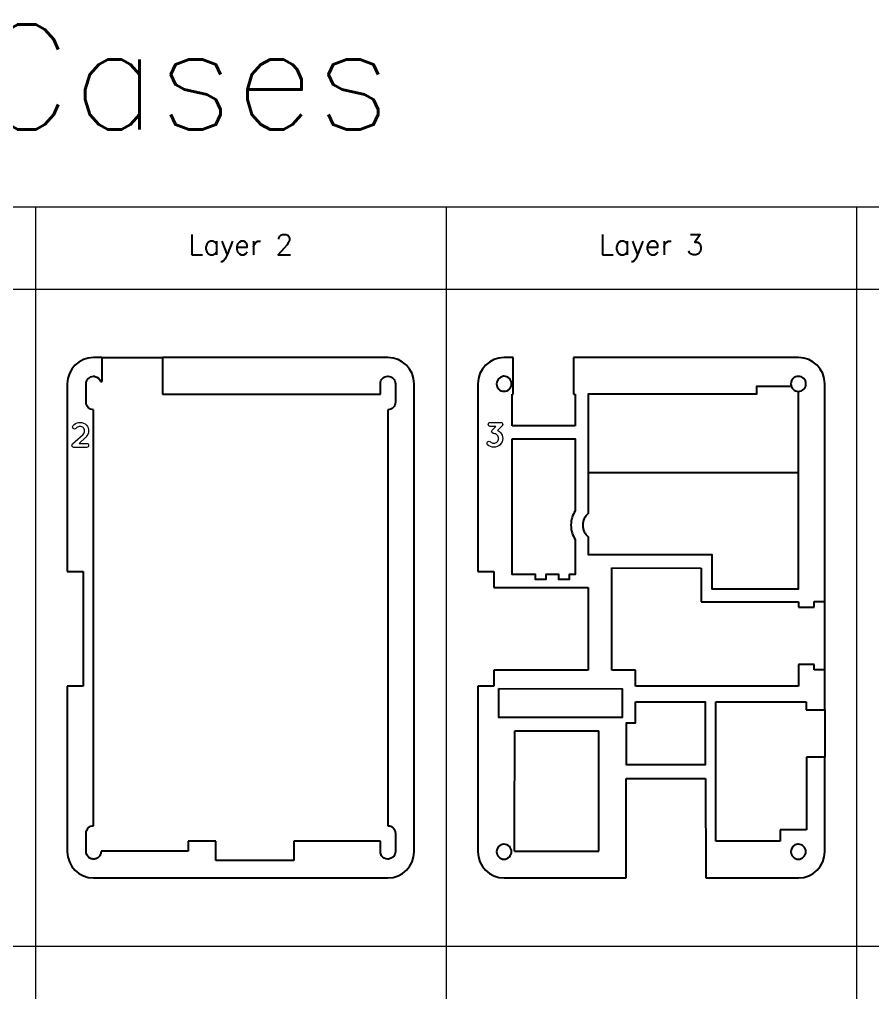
# Model space of a CAD drawing. Header units: millimetres. Extents: x -1309 to 1857, y -1546 to 39.
# Drawn here: x 168.8 to 331.2, y -149.4 to 35.7 of the extents above; entities that cross this region are included whole.
import ezdxf

# ---------------------------------------------------------------- set-up
doc = ezdxf.new("R2010")
doc.units = ezdxf.units.MM
doc.header["$LTSCALE"] = 0.5
doc.layers.get('0').update_dxf_attribs({"lineweight": 18})
for name, color, linetype in [('Cutting', 102, 'Continuous'), ('Etching', 10, 'Continuous'), ('Material entfernen', 2, 'Continuous')]:
    doc.layers.add(name, color=color, linetype=linetype)
doc.styles.add('Annotative', font='romans.shx')
doc.styles.add('Symbol-Abbreviation', font='txt.shx', dxfattribs={"height": 100})

# ---------------------------------------------------------------- blocks, each defined once
blk = doc.blocks.new('block 8')
at = {"layer": 'Etching', "color": 1, "lineweight": 9, "true_color": 0xff0000}
blk.add_open_spline([(-88.13, 254.14), (-88.13, 254.14), (-89.57, 254.14), (-89.57, 254.14), (-89.57, 254.14), (-88.29, 255.3), (-88.29, 255.3), (-87.94, 255.62), (-87.75, 256.06), (-87.75, 256.5), (-87.75, 256.89), (-87.89, 257.29), (-88.17, 257.6), (-88.49, 257.95), (-88.94, 258.13), (-89.38, 258.13), (-89.77, 258.13), (-90.17, 257.99), (-90.47, 257.71), (-90.47, 257.71), (-90.68, 257.52), (-90.68, 257.52), (-90.84, 257.38), (-90.84, 257.15), (-90.71, 256.99), (-90.57, 256.84), (-90.33, 256.82), (-90.18, 256.97), (-90.18, 256.97), (-89.97, 257.16), (-89.97, 257.16), (-89.8, 257.3), (-89.59, 257.38), (-89.38, 257.38), (-89.14, 257.38), (-88.91, 257.29), (-88.73, 257.09), (-88.58, 256.92), (-88.51, 256.72), (-88.51, 256.5), (-88.51, 256.26), (-88.59, 256.03), (-88.79, 255.85), (-88.79, 255.85), (-90.8, 254.04), (-90.8, 254.04), (-90.94, 253.9), (-90.96, 253.67), (-90.82, 253.51), (-90.75, 253.43), (-90.64, 253.39), (-90.54, 253.39), (-90.54, 253.39), (-90.53, 253.39), (-90.53, 253.39), (-90.52, 253.39), (-90.52, 253.39), (-90.52, 253.39), (-90.52, 253.39), (-88.13, 253.39), (-88.13, 253.39), (-87.92, 253.39), (-87.75, 253.55), (-87.75, 253.76), (-87.75, 253.97), (-87.92, 254.14), (-88.13, 254.14)], degree=3, knots=[0, 0, 0, 0, 1, 1, 1, 2, 2, 2, 3, 3, 3, 4, 4, 4, 5, 5, 5, 6, 6, 6, 7, 7, 7, 8, 8, 8, 9, 9, 9, 10, 10, 10, 11, 11, 11, 12, 12, 12, 13, 13, 13, 14, 14, 14, 15, 15, 15, 16, 16, 16, 17, 17, 17, 18, 18, 18, 19, 19, 19, 20, 20, 20, 21, 21, 21, 22, 22, 22, 22], dxfattribs=at)
blk = doc.blocks.new('block 11')
at = {"layer": 'Etching', "color": 1, "lineweight": 9, "true_color": 0xff0000}
blk.add_open_spline([(-20.06, 256.6), (-20.06, 256.6), (-19.2, 257.48), (-19.2, 257.48), (-19.18, 257.51), (-19.16, 257.54), (-19.14, 257.57), (-19.11, 257.63), (-19.09, 257.69), (-19.09, 257.76), (-19.09, 257.97), (-19.26, 258.14), (-19.48, 258.14), (-19.48, 258.14), (-21.47, 258.14), (-21.47, 258.14), (-21.68, 258.14), (-21.85, 257.97), (-21.85, 257.76), (-21.85, 257.54), (-21.68, 257.37), (-21.47, 257.37), (-21.47, 257.37), (-20.38, 257.37), (-20.38, 257.37), (-20.38, 257.37), (-21.07, 256.67), (-21.07, 256.67), (-21.21, 256.51), (-21.21, 256.27), (-21.05, 256.13), (-21.05, 256.12), (-21.05, 256.12), (-21.05, 256.12), (-20.98, 256.04), (-20.88, 255.99), (-20.77, 256), (-20.53, 255.99), (-20.3, 255.91), (-20.13, 255.73), (-19.94, 255.55), (-19.86, 255.32), (-19.86, 255.08), (-19.86, 254.85), (-19.94, 254.62), (-20.13, 254.43), (-20.31, 254.26), (-20.54, 254.17), (-20.78, 254.17), (-21.01, 254.17), (-21.24, 254.26), (-21.42, 254.43), (-21.57, 254.58), (-21.81, 254.58), (-21.96, 254.43), (-22.11, 254.28), (-22.11, 254.04), (-21.96, 253.89), (-21.64, 253.57), (-21.2, 253.4), (-20.78, 253.4), (-20.78, 253.4), (-20.78, 253.4), (-20.78, 253.4), (-20.34, 253.4), (-19.91, 253.57), (-19.58, 253.89), (-19.25, 254.22), (-19.09, 254.66), (-19.09, 255.08), (-19.09, 255.51), (-19.25, 255.94), (-19.58, 256.27), (-19.72, 256.41), (-19.88, 256.52), (-20.06, 256.6)], degree=3, knots=[0, 0, 0, 0, 1, 1, 1, 2, 2, 2, 3, 3, 3, 4, 4, 4, 5, 5, 5, 6, 6, 6, 7, 7, 7, 8, 8, 8, 9, 9, 9, 10, 10, 10, 11, 11, 11, 12, 12, 12, 13, 13, 13, 14, 14, 14, 15, 15, 15, 16, 16, 16, 17, 17, 17, 18, 18, 18, 19, 19, 19, 20, 20, 20, 21, 21, 21, 22, 22, 22, 23, 23, 23, 24, 24, 24, 25, 25, 25, 25], dxfattribs=at)

msp = doc.modelspace()

# ---------------------------------------------------------------- linework, layer by layer
for p, q in [((0, 0), (718.75, 0)), ((171.88, 0), (171.88, -515.62)), ((250, 0), (250, -515.62)), ((328.12, 0), (328.12, -515.62)), ((0, -15.62), (718.75, -15.62)), ((0, -140.62), (718.75, -140.62))]:
    msp.add_line(p, q)
at = {"layer": 'Cutting'}
for p, q in [((279.06, -106.12), (279.06, -99.63)), ((279.06, -122.54), (279.06, -106.12)), ((263.06, -122.54), (279.06, -122.54))]:
    msp.add_line(p, q, dxfattribs=at)
for points in [[(184.69, -28.63), (196.05, -28.63)], [(322.07, -88.05), (322.07, -75.05)], [(260.07, -91.62), (283.51, -91.65), (283.51, -97.12), (279.08, -97.12), (279.07, -97.12), (263.07, -97.12), (260.07, -97.12), (260.07, -91.62)], [(286.06, -94.12), (299.32, -94.12), (299.33, -106.11), (284.32, -106.11), (284.32, -98.12), (286.06, -98.12), (286.06, -94.12)], [(322.06, -95.62), (322.07, -104.63)]]:
    msp.add_lwpolyline(points, dxfattribs=at)
for points in [[(182.94, -28.63), (180.19, -28.63), (177.94, -30.88), (177.94, -33.63)], [(184.56, -28.63), (184.56, -28.63), (182.94, -28.63), (182.94, -28.63)], [(184.56, -33.2), (184.56, -33.2), (184.56, -28.63), (184.56, -28.63)], [(225.34, -28.63), (225.34, -28.63), (196.05, -28.63), (196.05, -28.63)], [(196.05, -28.63), (196.05, -28.63), (196.05, -35.63), (196.05, -35.63)], [(225.93, -28.63), (225.93, -28.63), (225.34, -28.63), (225.34, -28.63)], [(238.93, -28.63), (238.93, -28.63), (225.93, -28.63), (225.93, -28.63)], [(243.93, -33.63), (243.93, -30.88), (241.68, -28.63), (238.93, -28.63)], [(261.07, -28.63), (258.32, -28.63), (256.07, -30.88), (256.07, -33.63)], [(262.8, -28.63), (262.8, -28.63), (261.07, -28.63), (261.07, -28.63)], [(262.8, -35.63), (262.8, -35.63), (262.8, -28.63), (262.8, -28.63)], [(317.07, -28.63), (317.07, -28.63), (274.27, -28.63), (274.27, -28.63)], [(274.27, -28.63), (274.27, -28.63), (274.27, -35.63), (274.27, -35.63)], [(322.07, -33.63), (322.07, -30.88), (319.82, -28.63), (317.07, -28.63)], [(181.63, -33.07), (181.66, -32.99), (181.71, -32.91), (181.76, -32.83)], [(181.76, -32.83), (181.81, -32.76), (181.87, -32.69), (181.94, -32.62)], [(181.94, -32.62), (182, -32.56), (182.07, -32.5), (182.15, -32.45)], [(182.15, -32.45), (182.19, -32.42), (182.22, -32.4), (182.26, -32.38)], [(182.26, -32.38), (182.3, -32.35), (182.34, -32.33), (182.39, -32.31)], [(182.39, -32.31), (182.56, -32.24), (182.74, -32.2), (182.94, -32.2)], [(182.94, -32.2), (182.94, -32.2), (183.19, -32.2), (183.19, -32.2)], [(183.19, -32.2), (183.19, -32.2), (183.19, -32.22), (183.19, -32.22)], [(183.19, -32.22), (183.72, -32.31), (184.14, -32.7), (184.29, -33.2)], [(184.29, -33.2), (184.29, -33.2), (184.56, -33.2), (184.56, -33.2)], [(177.94, -33.63), (177.94, -33.63), (177.94, -69.33), (177.94, -69.33)], [(181.52, -33.78), (181.52, -33.76), (181.52, -33.74), (181.52, -33.72)], [(181.52, -37.13), (181.52, -37.13), (181.52, -33.78), (181.52, -33.78)], [(237.51, -35.63), (237.51, -35.63), (237.51, -33.63), (237.51, -33.63)], [(240.36, -33.63), (240.36, -33.63), (240.36, -37.13), (240.36, -37.13)], [(243.93, -122.63), (243.93, -122.63), (243.93, -33.63), (243.93, -33.63)], [(256.07, -33.63), (256.07, -33.63), (256.07, -69.34), (256.07, -69.34)], [(322.07, -75.05), (322.07, -75.05), (322.07, -33.63), (322.07, -33.63)], [(196.05, -35.63), (196.05, -35.63), (225.34, -35.63), (225.34, -35.63)], [(225.34, -35.63), (225.34, -35.63), (225.93, -35.63), (225.93, -35.63)], [(225.93, -35.63), (225.93, -35.63), (237.51, -35.63), (237.51, -35.63)], [(262.57, -41.61), (262.57, -41.61), (262.57, -35.63), (262.57, -35.63)], [(262.57, -35.63), (262.57, -35.63), (262.8, -35.63), (262.8, -35.63)], [(274.27, -35.63), (274.27, -35.63), (274.56, -35.63), (274.56, -35.63)], [(274.56, -35.63), (274.56, -35.63), (274.56, -41.61), (274.56, -41.61)], [(182.94, -38.56), (182.15, -38.56), (181.52, -37.92), (181.52, -37.13)], [(182.94, -117.69), (182.94, -117.69), (182.94, -38.56), (182.94, -38.56)], [(240.36, -37.13), (240.36, -37.92), (239.72, -38.56), (238.93, -38.56)], [(238.93, -38.56), (238.93, -38.56), (238.93, -117.69), (238.93, -117.69)], [(274.56, -41.61), (274.56, -41.61), (262.57, -41.61), (262.57, -41.61)], [(177.94, -69.33), (177.94, -69.33), (180.94, -69.33), (180.94, -69.33)], [(180.94, -69.33), (180.94, -69.33), (180.95, -91.17), (180.95, -91.17)], [(256.07, -69.34), (256.07, -69.34), (259.07, -69.34), (259.07, -69.34)], [(259.07, -69.34), (259.07, -69.34), (259.07, -72.38), (259.07, -72.38)], [(281.55, -88.13), (281.55, -88.13), (281.55, -68.62), (281.55, -68.62)], [(281.55, -68.62), (281.55, -68.62), (281.57, -68.62), (281.57, -68.62)], [(281.57, -68.62), (281.57, -68.62), (281.57, -68.61), (281.57, -68.61)], [(281.57, -68.61), (281.57, -68.61), (298.57, -68.68), (298.57, -68.68)], [(298.57, -68.68), (298.57, -68.68), (298.57, -75.13), (298.57, -75.13)], [(259.07, -72.38), (259.07, -72.38), (277.06, -72.38), (277.06, -72.38)], [(277.06, -72.38), (277.06, -72.38), (277.06, -88.13), (277.06, -88.13)], [(298.57, -75.13), (298.57, -75.13), (317.07, -75.13), (317.07, -75.13)], [(317.07, -75.13), (317.07, -75.13), (317.07, -76.15), (317.07, -76.15)], [(320.07, -76.15), (320.07, -76.15), (320.07, -75.05), (320.07, -75.05)], [(320.07, -75.05), (320.07, -75.05), (322.07, -75.05), (322.07, -75.05)], [(317.07, -76.15), (317.07, -76.15), (320.07, -76.15), (320.07, -76.15)], [(277.06, -88.13), (277.06, -88.13), (259.07, -88.13), (259.07, -88.13)], [(259.07, -88.13), (259.07, -88.13), (259.07, -91.17), (259.07, -91.17)], [(286.07, -88.13), (286.07, -88.13), (281.55, -88.13), (281.55, -88.13)], [(286.07, -91.14), (286.07, -91.14), (286.07, -88.13), (286.07, -88.13)], [(320.07, -87.05), (320.07, -87.05), (317.07, -87.05), (317.07, -87.05)], [(317.07, -87.05), (317.07, -87.05), (317.07, -91.12), (317.07, -91.12)], [(320.07, -88.05), (320.07, -88.05), (320.07, -87.05), (320.07, -87.05)], [(322.07, -88.05), (322.07, -88.05), (320.07, -88.05), (320.07, -88.05)], [(322.06, -95.62), (322.06, -95.62), (322.07, -88.05), (322.07, -88.05)], [(180.95, -91.17), (180.95, -91.17), (177.94, -91.17), (177.94, -91.17)], [(177.94, -91.17), (177.94, -91.17), (177.94, -122.63), (177.94, -122.63)], [(259.07, -91.17), (259.07, -91.17), (256.07, -91.17), (256.07, -91.17)], [(256.07, -91.17), (256.07, -91.17), (256.07, -122.63), (256.07, -122.63)], [(317.07, -91.12), (317.07, -91.12), (286.07, -91.14), (286.07, -91.14)], [(301.31, -120.63), (301.31, -120.63), (301.31, -94.12), (301.31, -94.12)], [(301.31, -94.12), (301.31, -94.12), (318.56, -94.13), (318.56, -94.13)], [(318.56, -94.13), (318.56, -94.13), (318.56, -95.62), (318.56, -95.62)], [(318.56, -95.62), (318.56, -95.62), (318.57, -95.62), (318.57, -95.62)], [(318.57, -95.62), (318.57, -95.62), (318.57, -95.63), (318.57, -95.63)], [(318.57, -95.63), (318.57, -95.63), (322.06, -95.62), (322.06, -95.62)], [(263.06, -122.54), (263.06, -120.05), (263.07, -99.63), (263.07, -99.63)], [(263.07, -99.63), (263.07, -99.63), (279.07, -99.63), (279.07, -99.63)], [(322.07, -104.63), (322.07, -104.63), (318.57, -104.63), (318.57, -104.63)], [(318.57, -104.63), (318.57, -104.63), (318.57, -118.5), (318.57, -118.5)], [(322.07, -122.63), (322.07, -122.63), (322.07, -104.63), (322.07, -104.63)], [(284.31, -127.63), (284.31, -127.63), (284.31, -108.69), (284.31, -108.69)], [(284.31, -108.69), (284.31, -108.69), (299.38, -108.69), (299.38, -108.69)], [(299.38, -108.69), (299.38, -108.69), (299.41, -127.62), (299.41, -127.62)], [(181.52, -119.12), (181.52, -118.33), (182.15, -117.69), (182.94, -117.69)], [(238.93, -117.69), (239.72, -117.69), (240.36, -118.33), (240.36, -119.12)], [(181.52, -122.43), (181.52, -122.43), (181.52, -119.12), (181.52, -119.12)], [(240.36, -119.12), (240.36, -119.12), (240.36, -122.62), (240.36, -122.62)], [(318.57, -118.5), (318.57, -118.5), (313.56, -118.5), (313.56, -118.5)], [(313.56, -118.5), (313.56, -118.5), (313.56, -120.63), (313.56, -120.63)], [(206.19, -120.63), (206.19, -120.63), (200.94, -120.63), (200.94, -120.63)], [(200.94, -120.63), (200.94, -120.63), (200.94, -122.54), (200.94, -122.54)], [(206.19, -124.34), (206.19, -124.34), (206.19, -120.63), (206.19, -120.63)], [(237.51, -120.63), (237.51, -120.63), (221.02, -120.63), (221.02, -120.63)], [(221.02, -120.63), (221.02, -120.63), (221.02, -124.34), (221.02, -124.34)], [(237.51, -122.62), (237.51, -122.62), (237.51, -120.63), (237.51, -120.63)], [(263.06, -120.63), (263.06, -120.63), (263.07, -120.63), (263.07, -120.63)], [(313.56, -120.63), (313.56, -120.63), (301.31, -120.63), (301.31, -120.63)], [(177.94, -122.63), (177.94, -125.38), (180.19, -127.63), (182.94, -127.63)], [(182.39, -123.93), (182.13, -123.82), (181.91, -123.64), (181.76, -123.41)], [(182.65, -124.02), (182.56, -124), (182.47, -123.97), (182.39, -123.93)], [(183.5, -123.93), (183.41, -123.97), (183.33, -124), (183.23, -124.02)], [(184.12, -123.41), (183.97, -123.64), (183.75, -123.82), (183.5, -123.93)], [(184.37, -122.62), (184.37, -122.91), (184.28, -123.19), (184.12, -123.41)], [(200.94, -122.54), (200.94, -122.54), (184.37, -122.54), (184.37, -122.54)], [(184.37, -122.54), (184.37, -122.54), (184.37, -122.62), (184.37, -122.62)], [(237.75, -123.41), (237.6, -123.19), (237.51, -122.91), (237.51, -122.62)], [(238.93, -127.63), (241.68, -127.63), (243.93, -125.38), (243.93, -122.63)], [(240.36, -122.62), (240.36, -123.36), (239.8, -123.97), (239.08, -124.04)], [(256.07, -122.63), (256.07, -125.38), (258.32, -127.63), (261.07, -127.63)], [(317.07, -127.63), (319.82, -127.63), (322.07, -125.38), (322.07, -122.63)], [(221.02, -124.34), (221.02, -124.34), (206.19, -124.34), (206.19, -124.34)], [(182.94, -127.63), (182.94, -127.63), (238.93, -127.63), (238.93, -127.63)], [(261.06, -127.63), (261.06, -127.63), (284.31, -127.63), (284.31, -127.63)], [(299.41, -127.62), (299.41, -127.62), (299.41, -127.63), (299.41, -127.63)], [(299.41, -127.63), (299.41, -127.63), (317.07, -127.63), (317.07, -127.63)]]:
    msp.add_open_spline(points, degree=3, dxfattribs=at)
for points, knots in [([(181.52, -33.72), (181.52, -33.69), (181.51, -33.66), (181.51, -33.63), (181.51, -33.43), (181.56, -33.24), (181.63, -33.07)], [54, 54, 54, 54, 55, 55, 55, 56, 56, 56, 56]), ([(237.51, -33.63), (237.51, -32.84), (238.15, -32.2), (238.93, -32.2), (239.72, -32.2), (240.36, -32.84), (240.36, -33.63)], [19, 19, 19, 19, 20, 20, 20, 21, 21, 21, 21]), ([(260.91, -32.21), (260.96, -32.2), (261, -32.21), (261.05, -32.21), (261.84, -32.21), (262.47, -32.85), (262.47, -33.64), (262.47, -34.42), (261.84, -35.06), (261.05, -35.06), (260.26, -35.06), (259.62, -34.42), (259.62, -33.64), (259.62, -32.9), (260.19, -32.28), (260.91, -32.21), (260.91, -32.21), (260.91, -32.21), (260.91, -32.21)], [0, 0, 0, 0, 1, 1, 1, 2, 2, 2, 3, 3, 3, 4, 4, 4, 5, 5, 5, 6, 6, 6, 6]), ([(317.07, -32.22), (317.85, -32.22), (318.49, -32.86), (318.49, -33.65), (318.49, -34.43), (317.85, -35.07), (317.07, -35.07), (316.28, -35.07), (315.64, -34.43), (315.64, -33.65), (315.64, -32.86), (316.28, -32.22), (317.07, -32.22)], [0, 0, 0, 0, 1, 1, 1, 2, 2, 2, 3, 3, 3, 4, 4, 4, 4]), ([(315.72, -34.13), (315.72, -34.13), (309.07, -34.13), (309.07, -34.13), (309.07, -34.13), (309.07, -35.63), (309.07, -35.63), (309.07, -35.63), (277.06, -35.63), (277.06, -35.63), (277.06, -35.63), (277.06, -58.29), (277.06, -58.29), (276.43, -58.84), (276.03, -59.63), (276.03, -60.53), (276.03, -61.42), (276.43, -62.22), (277.06, -62.76), (277.06, -62.76), (277.06, -66.12), (277.06, -66.12), (277.06, -66.12), (300.56, -66.12), (300.56, -66.12), (300.56, -66.12), (300.56, -66.63), (300.56, -66.63), (300.56, -66.63), (300.57, -66.63), (300.57, -66.63), (300.57, -66.63), (300.57, -72.63), (300.57, -72.63), (300.57, -72.63), (317.07, -72.63), (317.07, -72.63), (317.07, -72.63), (317.07, -36.5), (317.07, -36.5), (317.07, -36.5), (317.07, -35.63), (317.07, -35.63), (317.07, -35.63), (317.07, -35.07), (317.07, -35.07)], [0, 0, 0, 0, 1, 1, 1, 2, 2, 2, 3, 3, 3, 4, 4, 4, 5, 5, 5, 6, 6, 6, 7, 7, 7, 8, 8, 8, 9, 9, 9, 10, 10, 10, 11, 11, 11, 12, 12, 12, 13, 13, 13, 14, 14, 14, 15, 15, 15, 15]), ([(262.57, -44.11), (262.57, -44.11), (262.57, -69.89), (262.57, -69.89), (262.57, -69.89), (267.03, -69.89), (267.03, -69.89), (267.03, -69.89), (267.03, -70.88), (267.03, -70.88), (267.03, -70.88), (269, -70.88), (269, -70.88), (269, -70.88), (269, -69.89), (269, -69.89), (269, -69.89), (271.46, -69.89), (271.46, -69.89), (271.46, -69.89), (271.46, -70.88), (271.46, -70.88), (271.46, -70.88), (273.43, -70.88), (273.43, -70.88), (273.43, -70.88), (273.43, -69.89), (273.43, -69.89), (273.43, -69.89), (274.56, -69.89), (274.56, -69.89), (274.56, -69.89), (274.56, -63.25), (274.56, -63.25), (274.07, -62.46), (273.78, -61.53), (273.78, -60.53), (273.78, -59.53), (274.07, -58.6), (274.56, -57.8), (274.56, -57.8), (274.56, -44.11), (274.56, -44.11), (274.56, -44.11), (262.57, -44.11), (262.57, -44.11)], [0, 0, 0, 0, 1, 1, 1, 2, 2, 2, 3, 3, 3, 4, 4, 4, 5, 5, 5, 6, 6, 6, 7, 7, 7, 8, 8, 8, 9, 9, 9, 10, 10, 10, 11, 11, 11, 12, 12, 12, 13, 13, 13, 14, 14, 14, 15, 15, 15, 15]), ([(260.91, -121.21), (260.96, -121.2), (261, -121.21), (261.05, -121.21), (261.84, -121.21), (262.47, -121.84), (262.47, -122.63), (262.47, -123.42), (261.84, -124.06), (261.05, -124.06), (260.26, -124.06), (259.62, -123.42), (259.62, -122.63), (259.62, -121.89), (260.19, -121.28), (260.91, -121.21), (260.91, -121.21), (260.91, -121.21), (260.91, -121.21)], [0, 0, 0, 0, 1, 1, 1, 2, 2, 2, 3, 3, 3, 4, 4, 4, 5, 5, 5, 6, 6, 6, 6]), ([(316.9, -121.21), (316.95, -121.2), (316.99, -121.21), (317.04, -121.21), (317.83, -121.21), (318.47, -121.84), (318.47, -122.63), (318.47, -123.42), (317.83, -124.06), (317.04, -124.06), (316.25, -124.06), (315.62, -123.42), (315.62, -122.63), (315.62, -121.89), (316.18, -121.28), (316.9, -121.21)], [0, 0, 0, 0, 1, 1, 1, 2, 2, 2, 3, 3, 3, 4, 4, 4, 5, 5, 5, 5]), ([(181.76, -123.41), (181.61, -123.19), (181.51, -122.91), (181.51, -122.62), (181.51, -122.55), (181.51, -122.49), (181.52, -122.43)], [46, 46, 46, 46, 47, 47, 47, 48, 48, 48, 48]), ([(239.08, -124.04), (239.04, -124.04), (238.98, -124.05), (238.93, -124.05), (238.44, -124.05), (238.01, -123.79), (237.75, -123.41)], [27, 27, 27, 27, 28, 28, 28, 29, 29, 29, 29]), ([(183.23, -124.02), (183.14, -124.04), (183.04, -124.05), (182.94, -124.05), (182.84, -124.05), (182.74, -124.04), (182.65, -124.02)], [42, 42, 42, 42, 43, 43, 43, 44, 44, 44, 44])]:
    msp.add_open_spline(points, degree=3, knots=knots, dxfattribs=at)
at = {"layer": 'Material entfernen'}
msp.add_lwpolyline([(317.07, -50.6), (277.06, -50.6)], dxfattribs=at)

# ---------------------------------------------------------------- block references
at = {"layer": 'Etching'}
for name, p in [('block 8', (269.75, -299.11)), ('block 11', (279.88, -299.11))]:
    msp.add_blockref(name, p, dxfattribs=at)

# ---------------------------------------------------------------- texts
for s, width, insert, char_height, attachment_point, style in [('Regular Pi Cases', 4260.7119, (0, 34.72), 20, 1, 'Symbol-Abbreviation'), ('Layer 2', 5000, (210.94, -7.81), 3.906, 5, 'Annotative'), ('Layer 3', 5000, (289.06, -7.81), 3.906, 5, 'Annotative')]:
    msp.add_mtext_dynamic_manual_height_columns(s, width=width, gutter_width=1250, heights=[0], dxfattribs=dict(insert=insert, char_height=char_height, attachment_point=attachment_point, style=style))

doc.saveas('drawing.dxf')
